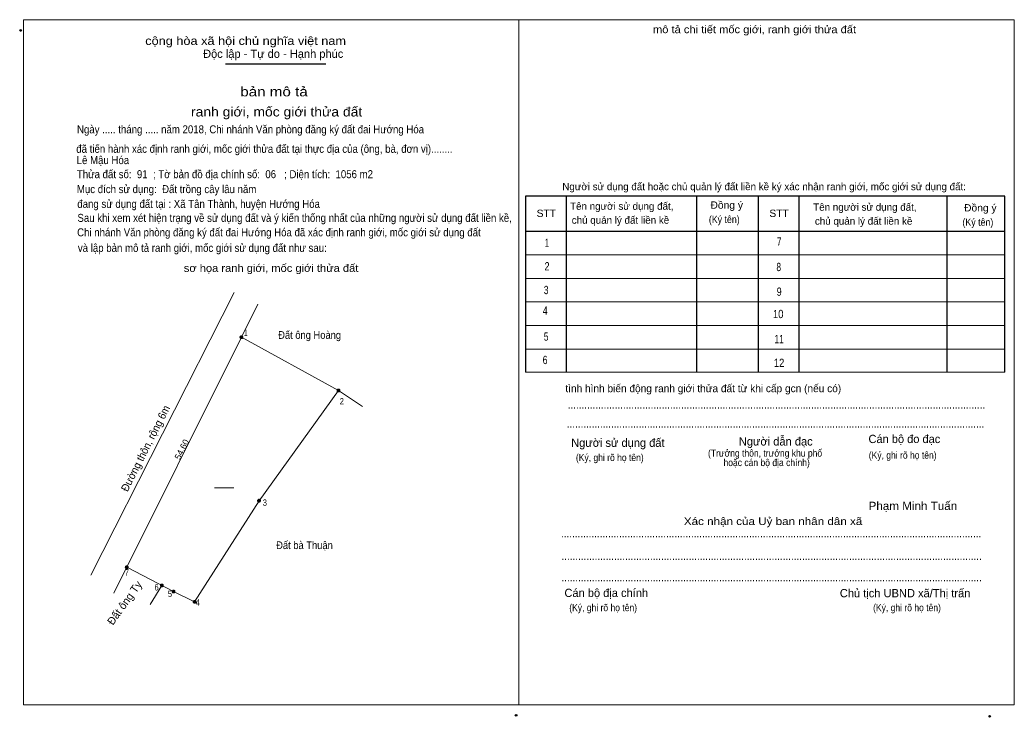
# Model space of a CAD drawing. Header units: metres. Extents: x 538449 to 539991, y 1836405 to 1837200.
# Drawn here: x 538449.2 to 538660.3, y 1837034 to 1837182.1 of the extents above; entities that cross this region are included whole.
import ezdxf
from ezdxf.enums import TextEntityAlignment as Align

# ---------------------------------------------------------------- set-up
doc = ezdxf.new("R2010")
doc.units = ezdxf.units.M
doc.header["$LTSCALE"] = 0.7
doc.header["$PDMODE"] = 32
doc.header["$PDSIZE"] = 0.35
doc.linetypes.add('MEDIUM_DASHED', pattern=[4.5, 3, -1.5])
for name, color, linetype, lineweight in [('10', 7, 'Continuous', 13), ('15', 7, 'Continuous', 13), ('2', 7, 'Continuous', 25), ('63', 7, 'MEDIUM_DASHED', 13)]:
    doc.layers.add(name, color=color, linetype=linetype, lineweight=lineweight)
doc.layers.add('16', color=7, linetype='Continuous')

msp = doc.modelspace()

# ---------------------------------------------------------------- hatches: boundary and pattern name
at = {"layer": '15'}
for points in [[(538517.05, 1837103.42, 1), (538516.65, 1837103.42, 1)], [(538500.17, 1837080.01, 1), (538499.77, 1837080.01, 1)], [(538479.54, 1837062, 1), (538479.14, 1837062, 1)], [(538482.02, 1837060.72, 1), (538481.62, 1837060.72, 1)], [(538486.5, 1837058.54, 1), (538486.1, 1837058.54, 1)]]:
    msp.add_hatch(color=256, dxfattribs=at).paths.add_polyline_path(points)
at = {"layer": '63'}
for points in [[(538496.53, 1837114.73, 1), (538495.93, 1837114.73, 1)], [(538496.43, 1837114.73, 1), (538496.03, 1837114.73, 1)], [(538517.15, 1837103.42, 1), (538516.55, 1837103.42, 1)], [(538500.27, 1837080.01, 1), (538499.67, 1837080.01, 1)], [(538472.18, 1837065.86, 1), (538471.58, 1837065.86, 1)], [(538472.08, 1837065.86, 1), (538471.68, 1837065.86, 1)], [(538479.64, 1837062, 1), (538479.04, 1837062, 1)], [(538482.12, 1837060.72, 1), (538481.52, 1837060.72, 1)], [(538486.6, 1837058.54, 1), (538486, 1837058.54, 1)]]:
    msp.add_hatch(color=256, dxfattribs=at).paths.add_polyline_path(points)

# ---------------------------------------------------------------- linework, layer by layer
at = {"layer": '10'}
for p, q in [((538464.29, 1837064.22), (538494.69, 1837124.23)), ((538481.82, 1837060.72), (538471.88, 1837065.86)), ((538486.3, 1837058.54), (538481.82, 1837060.72))]:
    msp.add_line(p, q, dxfattribs=at)
msp.add_lwpolyline([(538469.16, 1837060.4), (538496.23, 1837114.73), (538499.75, 1837121.79)], dxfattribs=at)
at = {"layer": '15'}
for p, q in [((538516.85, 1837103.42), (538521.97, 1837100.01)), ((538479.34, 1837062), (538476.85, 1837057.96))]:
    msp.add_line(p, q, dxfattribs=at)
msp.add_lwpolyline([(538516.85, 1837103.42), (538499.97, 1837080.01), (538486.3, 1837058.54)], dxfattribs=at)
for centre in [(538516.85, 1837103.42), (538499.97, 1837080.01), (538479.34, 1837062), (538481.82, 1837060.72), (538486.3, 1837058.54)]:
    msp.add_circle(centre, 0.2, dxfattribs=at)
at = {"layer": '2'}
for p, q in [((538492.87, 1837172.83), (538514.14, 1837172.83)), ((538565.18, 1837144.69), (538565.18, 1837107.34)), ((538592.86, 1837144.69), (538592.86, 1837107.34)), ((538605.95, 1837144.69), (538605.95, 1837107.34)), ((538614.61, 1837144.69), (538614.61, 1837107.34)), ((538646.02, 1837144.6), (538646.02, 1837107.34)), ((538556.57, 1837137.27), (538658.31, 1837137.27))]:
    msp.add_line(p, q, dxfattribs=at)
at = {"layer": '2', "lineweight": 13}
for p, q in [((538556.57, 1837132.25), (538658.31, 1837132.25)), ((538556.57, 1837127.24), (538658.31, 1837127.24)), ((538556.57, 1837122.22), (538658.31, 1837122.22)), ((538556.57, 1837117.2), (538658.31, 1837117.2)), ((538556.57, 1837112.19), (538658.31, 1837112.19)), ((538556.57, 1837107.34), (538658.31, 1837107.34))]:
    msp.add_line(p, q, dxfattribs=at)
for points in [[(538449.94, 1837036.67), (538449.94, 1837036.67), (538449.94, 1837182.15), (538555.12, 1837182.15), (538555.12, 1837182.15)], [(538555.12, 1837182.15), (538555.12, 1837036.67), (538449.94, 1837036.67)], [(538555.12, 1837182.15), (538660.31, 1837182.15), (538660.31, 1837036.66)], [(538660.31, 1837036.66), (538555.12, 1837036.66), (538555.12, 1837182.15)], [(538555.13, 1837182.15), (538660.31, 1837182.15), (538660.31, 1837036.66), (538660.31, 1837036.66)], [(538660.31, 1837036.66), (538555.13, 1837036.66), (538555.13, 1837182.15)]]:
    msp.add_lwpolyline(points, dxfattribs=at)
at = {"layer": '2'}
msp.add_lwpolyline([(538658.31, 1837107.34), (538658.31, 1837144.69), (538556.57, 1837144.69), (538556.57, 1837107.34)], dxfattribs=at)
for p in [(538449.37, 1837179.91), (538554.56, 1837034.42), (538655.11, 1837034.21)]:
    msp.add_point(p, dxfattribs=at)
at = {"layer": '63', "linetype": 'Continuous'}
for p, q in [((538496.23, 1837114.73), (538516.85, 1837103.42)), ((538490.55, 1837082.77), (538494.64, 1837082.77))]:
    msp.add_line(p, q, dxfattribs=at)
at = {"layer": '63'}
for centre, radius in [((538496.23, 1837114.73), 0.3), ((538496.23, 1837114.73), 0.2), ((538516.85, 1837103.42), 0.3), ((538499.97, 1837080.01), 0.3), ((538471.88, 1837065.86), 0.3), ((538471.88, 1837065.86), 0.2), ((538479.34, 1837062), 0.3), ((538481.82, 1837060.72), 0.3), ((538486.3, 1837058.54), 0.3)]:
    msp.add_circle(centre, radius, dxfattribs=at)

# ---------------------------------------------------------------- texts
at = {"layer": '15', "width": 0.9}
for s, p in [('Đất ông Hoàng', (538510.715, 1837114.39)), ('Đất bà Thuận', (538509.625, 1837069.73))]:
    msp.add_text(s, height=1.65, dxfattribs=at).set_placement(p, align=Align.CENTER)
at = {"layer": '15'}
msp.add_text('Đất ông Ty', height=1.65, rotation=54.33, dxfattribs=at).set_placement((538472.089, 1837057.819), align=Align.CENTER)
at = {"layer": '16', "width": 0.9}
for s, p in [('Ngày ..... tháng ..... năm 2018, Chi nhánh Văn phòng đăng ký đất đai Hướng Hóa', (538461.33, 1837158.05)), (' đã tiến hành xác định ranh giới, mốc giới thửa đất tại thực địa của (ông, bà, đơn vị)........', (538460.6, 1837153.91)), ('Lê Mậu Hóa', (538461.25, 1837151.51)), ('Thửa đất số:  91  ; Tờ bản đồ địa chính số:  06   ; Diện tích:  1056 m2', (538461.3, 1837148.52)), ('Mục đích sử dụng:  Đất trồng cây lâu năm', (538461.3, 1837145.35)), ('đang sử dụng đất tại : Xã Tân Thành, huyện Hướng Hóa', (538461.39, 1837142.21)), ('Sau khi xem xét hiện trạng về sử dụng đất và ý kiến thống nhất của những người sử dụng đất liền kề,', (538461.42, 1837139.24)), ('Chi nhánh Văn phòng đăng ký đất đai Hướng Hóa đã xác định ranh giới, mốc giới sử dụng đất', (538461.35, 1837136.17)), (' và lập bản mô tả ranh giới, mốc giới sử dụng đất như sau:', (538460.94, 1837132.86))]:
    msp.add_text(s, height=1.7, dxfattribs=at).set_placement(p)
at = {"layer": '2'}
for s, height, width, p in [('mô tả chi tiết mốc giới, ranh giới thửa đất', 1.605, 1.1, (538605.19, 1837179.32)), ('bản mô tả', 2.007, 1.2, (538503.15, 1837165.9)), ('ranh giới, mốc giới thửa đất', 2.007, 1.1, (538503.71, 1837161.63)), ('1', 1.756, 0.7, (538561.125, 1837133.94)), ('7', 1.76, 0.75, (538610.43, 1837134.2)), ('sơ họa ranh giới, mốc giới thửa đất', 1.605, 1.1, (538502.535, 1837128.62)), ('2', 1.756, 0.8, (538561.135, 1837128.93)), ('8', 1.76, 0.75, (538610.33, 1837128.78)), ('3', 1.756, 0.75, (538560.935, 1837123.89)), ('9', 1.76, 0.8, (538610.425, 1837123.54)), ('4', 1.756, 0.8, (538560.74, 1837119.51)), ('10', 1.76, 0.85, (538610.215, 1837118.79)), ('5', 1.756, 0.75, (538560.945, 1837114)), ('11', 1.76, 0.75, (538610.405, 1837113.46)), ('6', 1.756, 0.8, (538560.715, 1837109.03)), ('12', 1.76, 0.85, (538610.4, 1837108.41)), ('(Trưởng thôn, trưởng khu phố', 1.505, 0.9, (538607.43, 1837089.37)), ('hoặc cán bộ địa chính)', 1.505, 0.9, (538607.765, 1837087.36)), ('Xác nhận của Uỷ ban nhân dân xã', 1.606, 1.15, (538609.13, 1837074.84))]:
    msp.add_text(s, height=height, dxfattribs=dict(at, width=width)).set_placement(p, align=Align.CENTER)
for s, height, width, p in [('cộng hòa xã hội chủ nghĩa việt nam', 1.756, 1.15, (538475.81, 1837176.83)), ('STT', 1.555, 1.05, (538558.92, 1837140.29)), ('Đồng ý', 1.555, 1.05, (538595.83, 1837142.04)), ('STT', 1.555, 1.05, (538608.34, 1837140.29)), ('Đồng ý', 1.555, 1.05, (538649.68, 1837141.45)), ('(Ký tên)', 1.555, 0.9, (538595.49, 1837138.99)), ('(Ký tên)', 1.555, 0.9, (538649.34, 1837138.4)), ('.......................................................................................................................................................', 1.756, 0.9, (538565.51, 1837099.55)), ('.......................................................................................................................................................', 1.756, 0.9, (538565.32, 1837095.54)), ('(Ký, ghi rõ họ tên)', 1.505, 0.9, (538567.26, 1837088.43)), ('(Ký, ghi rõ họ tên)', 1.505, 0.9, (538629.45, 1837088.93)), ('Phạm Minh Tuấn', 1.76, 1.05, (538629.41, 1837078.03)), ('........................................................................................................................................................', 1.756, 0.9, (538564.09, 1837072.21)), ('........................................................................................................................................................', 1.756, 0.9, (538564.19, 1837067.41)), ('........................................................................................................................................................', 1.756, 0.9, (538564.19, 1837062.89)), ('(Ký, ghi rõ họ tên)', 1.505, 0.9, (538565.85, 1837056.54)), ('(Ký, ghi rõ họ tên)', 1.505, 0.9, (538630.37, 1837056.54))]:
    msp.add_text(s, height=height, dxfattribs=dict(at, width=width)).set_placement(p)
for s, height, p in [('Độc lập - Tự do - Hạnh phúc', 1.756, (538488.1, 1837174.08)), ('Người sử dụng đất hoặc chủ quản lý đất liền kề ký xác nhận ranh giới, mốc giới sử dụng đất:', 1.555, (538564.37, 1837145.97)), ('Tên người sử dụng đất,', 1.555, (538566.02, 1837141.8)), ('Tên người sử dụng đất,', 1.555, (538617.65, 1837141.6)), ('chủ quản lý đất liền kề', 1.555, (538566.38, 1837138.84)), ('chủ quản lý đất liền kề', 1.555, (538618.01, 1837138.64)), ('tình hình biến động ranh giới thửa đất từ khi cấp gcn (nếu có)', 1.605, (538565.02, 1837103.06)), ('Người sử dụng đất', 1.756, (538566.25, 1837091.45)), ('Người dẫn đạc', 1.76, (538601.86, 1837091.73)), ('Cán bộ đo đạc', 1.752, (538629.39, 1837092.25)), ('Cán bộ địa chính', 1.756, (538564.83, 1837059.55)), ('Chủ tịch UBND xã/Thị trấn', 1.76, (538623.3, 1837059.49))]:
    msp.add_text(s, height=height, dxfattribs=at).set_placement(p)
at = {"layer": '63'}
for s, width, p in [(' 1', 0.75, (538497.6, 1837115.01)), (' 2', 0.85, (538518, 1837100.47)), (' 3', 0.8, (538501.65, 1837078.94)), (' 7', 0.8, (538472.34, 1837064.06)), (' 6', 0.85, (538478.67, 1837060.94)), (' 5', 0.8, (538481.49, 1837059.55)), (' 4', 0.85, (538487.41, 1837057.72))]:
    msp.add_text(s, height=1.35, dxfattribs=dict(at, width=width)).set_placement(p, align=Align.RIGHT)
at = {"layer": '63', "width": 0.95}
msp.add_text('Đường thôn, rộng 6m', height=1.65, rotation=63.134, dxfattribs=at).set_placement((538476.6, 1837090.757), align=Align.CENTER)
at = {"layer": '63'}
msp.add_text('54.60', height=1.35, rotation=63.515, dxfattribs=at).set_placement((538484.198, 1837090.594), align=Align.CENTER)

doc.saveas('drawing.dxf')
